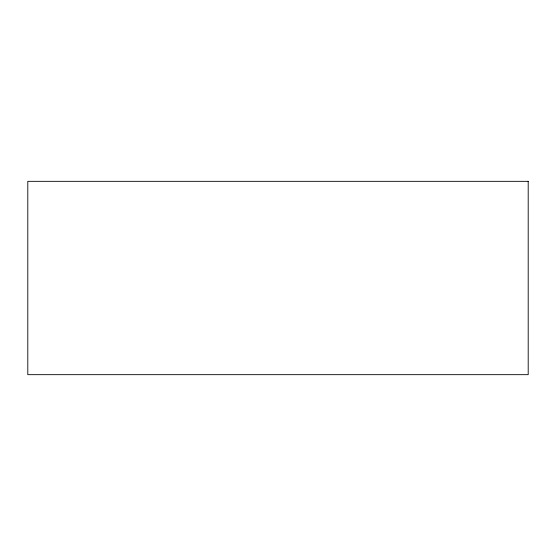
<?xml version="1.0" encoding="UTF-8"?>
<svg xmlns="http://www.w3.org/2000/svg" width="556" height="556" viewBox="0 0 556 556"><rect width="100%" height="100%" fill="white"/><g stroke="black" fill="none" stroke-linecap="round" stroke-linejoin="round"><path stroke-width="0.83" d="M528.2 181.332L27.8 181.332L27.8 374.668L528.2 374.668L528.2 181.332"/></g></svg>
